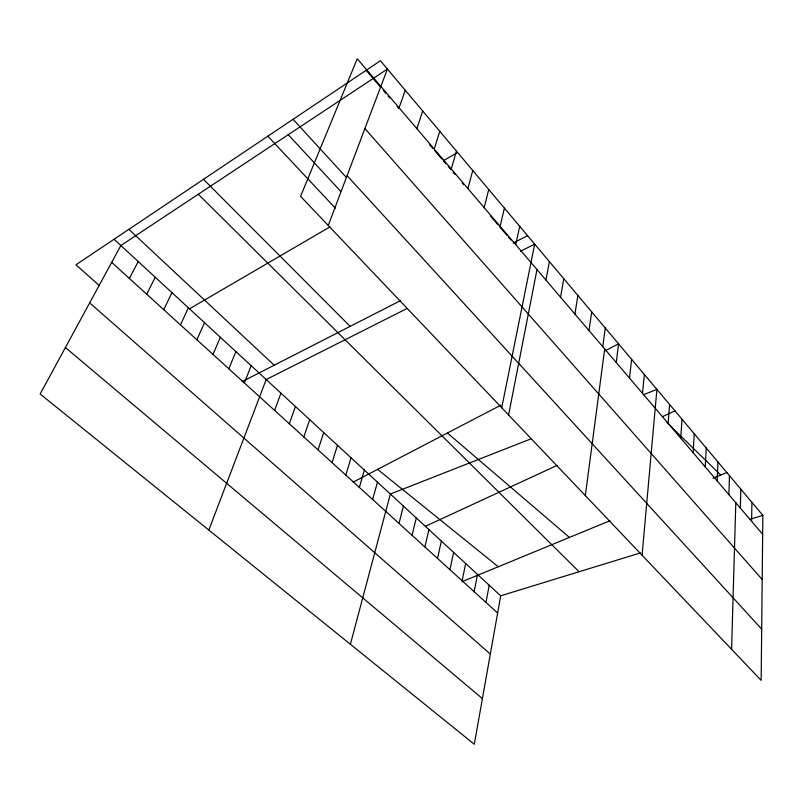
<?xml version="1.0" encoding="UTF-8"?>
<svg xmlns="http://www.w3.org/2000/svg" width="803" height="803" viewBox="0 0 803 803"><rect width="100%" height="100%" fill="white"/><g stroke="black" fill="none" stroke-linecap="round" stroke-linejoin="round"><path stroke-width="1.2" d="M99.341 285.597L75.974 264.789L380.431 60.747L762.85 515.345L761.154 680.352L300.583 196.394L357.245 58.749L762.659 534.256M751.598 521.277L751.929 502.367M740.326 508.068L740.808 489.147M731.583 649.276L735.799 502.758M728.853 494.608L729.485 475.687M717.159 480.887L717.952 461.976M705.245 466.914L706.208 448.004M693.099 452.671L694.234 433.781M680.723 438.157L682.028 419.276M668.106 423.352L669.592 404.491M642.079 555.224L656.914 389.415L643.364 394.735M642.49 393.319L644.377 374.509M629.512 378.083L631.59 359.312M616.272 362.554L618.551 343.814L605.241 350.781M585.327 495.592L604.689 348.974M602.762 346.715L605.261 328.015M588.99 330.555L591.711 311.905M574.928 314.073L577.889 295.474M560.584 297.24L563.776 278.701M114.066 239.264L500.691 595.806L474.292 744.251L40.15 393.992L120.852 245.517L387.417 69.058L328.256 225.462M545.94 280.066L549.382 261.597M485.986 602.461L489.198 585.206M474.151 591.711L477.524 574.436M508.59 414.95L536.996 269.577M501.724 407.743L534.698 244.132L520.515 251.279M462.126 580.79L465.67 563.495M449.911 569.688L453.615 552.384M515.717 244.624L519.702 226.305M437.494 558.406L441.369 541.092M424.877 546.943L428.932 529.619M500.128 226.336L504.384 208.097M412.049 535.29L416.285 517.955M484.189 207.646L488.746 189.508M399.011 523.436L403.427 506.101M350.389 644.297L390.358 494.046L531.556 438.629M467.908 188.544L472.766 170.507M372.652 499.486L377.46 482.151M359.342 487.401L364.351 470.066M451.266 169.031L456.435 151.105M345.812 475.105L351.021 457.78M434.252 149.067L439.753 131.27M332.061 462.608L337.471 445.284M318.058 449.891L323.699 432.576M416.857 128.661L422.699 110.995M303.825 436.952L309.687 419.658M289.341 423.803L295.434 406.509M399.061 107.793L405.254 90.257M274.606 410.413L280.94 393.139M208.82 530.07L266.184 379.538L406.98 308.533M244.353 382.921L251.178 365.696M228.815 368.798L235.901 351.604M212.986 354.424L220.343 337.27M196.876 339.789L204.514 322.665M180.474 324.874L188.394 307.8M163.752 309.687L171.972 292.663M146.728 294.219L155.25 277.236M129.373 278.45L138.216 261.527M189.508 308.824L330.023 226.858M443.517 160.64L457.569 152.45M353.22 482.081L500.831 405.174M242.094 381.636L400.787 300.493M513.087 243.068L527.581 235.67M425.359 526.326L556.971 465.449M662.485 416.647L674.962 410.865M461.956 581.723L610.029 520.695M712.964 478.267L726.845 472.545M500.691 595.806L640.312 552.946M750.052 519.27L762.85 515.345M377.611 469.374L498.302 566.747M65.394 347.548L482.412 698.6M447.422 433.008L569.417 537.428M89.665 302.902L490.332 654.054M111.687 262.38L497.629 613.04M128.881 229.327L274.214 365.214M667.132 422.79L720.743 475.055M198.301 194.246L579.083 571.746M203.49 179.33L350.148 326.379M267.841 136.209L335.473 208.298M288.257 134.703L340.482 191.094M347.087 175.686L761.686 629.08M293.085 119.286L346.444 177.543M364.903 128.57L762.188 579.505M366.158 70.313L380.803 87.477M383.242 90.337L385.681 93.198M388.13 96.059L389.756 97.966M397.073 106.548L398.7 108.455M429.615 144.691L432.867 148.505M434.493 150.412L441.821 158.994M443.447 160.901L445.886 163.762M448.325 166.622L450.764 169.483M453.203 172.344L454.829 174.251M462.157 182.833L463.783 184.74M490.633 216.208L497.95 224.79M499.576 226.697L506.894 235.279M508.53 237.186L510.969 240.047"/></g></svg>
